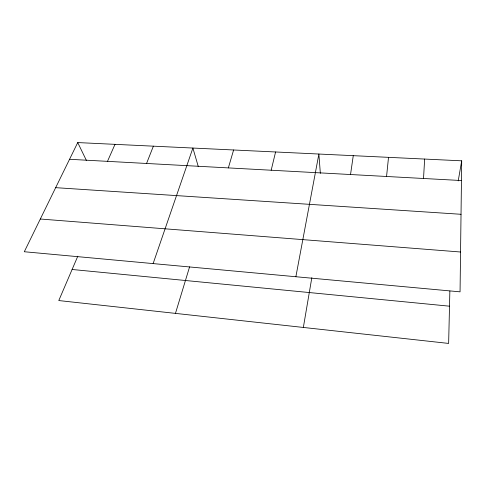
<?xml version="1.0" encoding="UTF-8"?>
<svg xmlns="http://www.w3.org/2000/svg" width="486" height="486" viewBox="0 0 486 486"><rect width="100%" height="100%" fill="white"/><g stroke="black" fill="none" stroke-linecap="round" stroke-linejoin="round"><path stroke-width="0.73" d="M461.7 160.823L460.054 291.843L24.3 251.742L77.736 142.574L461.7 160.823L458.219 180.895M449.86 291.035L448.639 343.426L58.782 300.555L77.79 256.231M423.525 178.484L424.649 159.062M386.564 176.479L388.514 157.343M350.534 174.529L353.267 155.672M303.349 327.449L311.83 277.67M295.871 276.734L318.877 154.032L320.347 173.368M271.182 170.221L275.586 151.978M228.353 167.901L233.608 149.98M175.458 313.385L189.595 266.844M153.12 263.6L192.887 148.048L198.337 166.734M146.559 163.466L153.376 146.171M107.485 161.346L115.006 144.342M69.553 159.293L461.451 180.543M55.665 187.663L461.032 214.29M40.32 219.016L460.558 252.003M72.11 269.481L449.507 306.186M77.736 142.574L86.508 160.678"/></g></svg>
